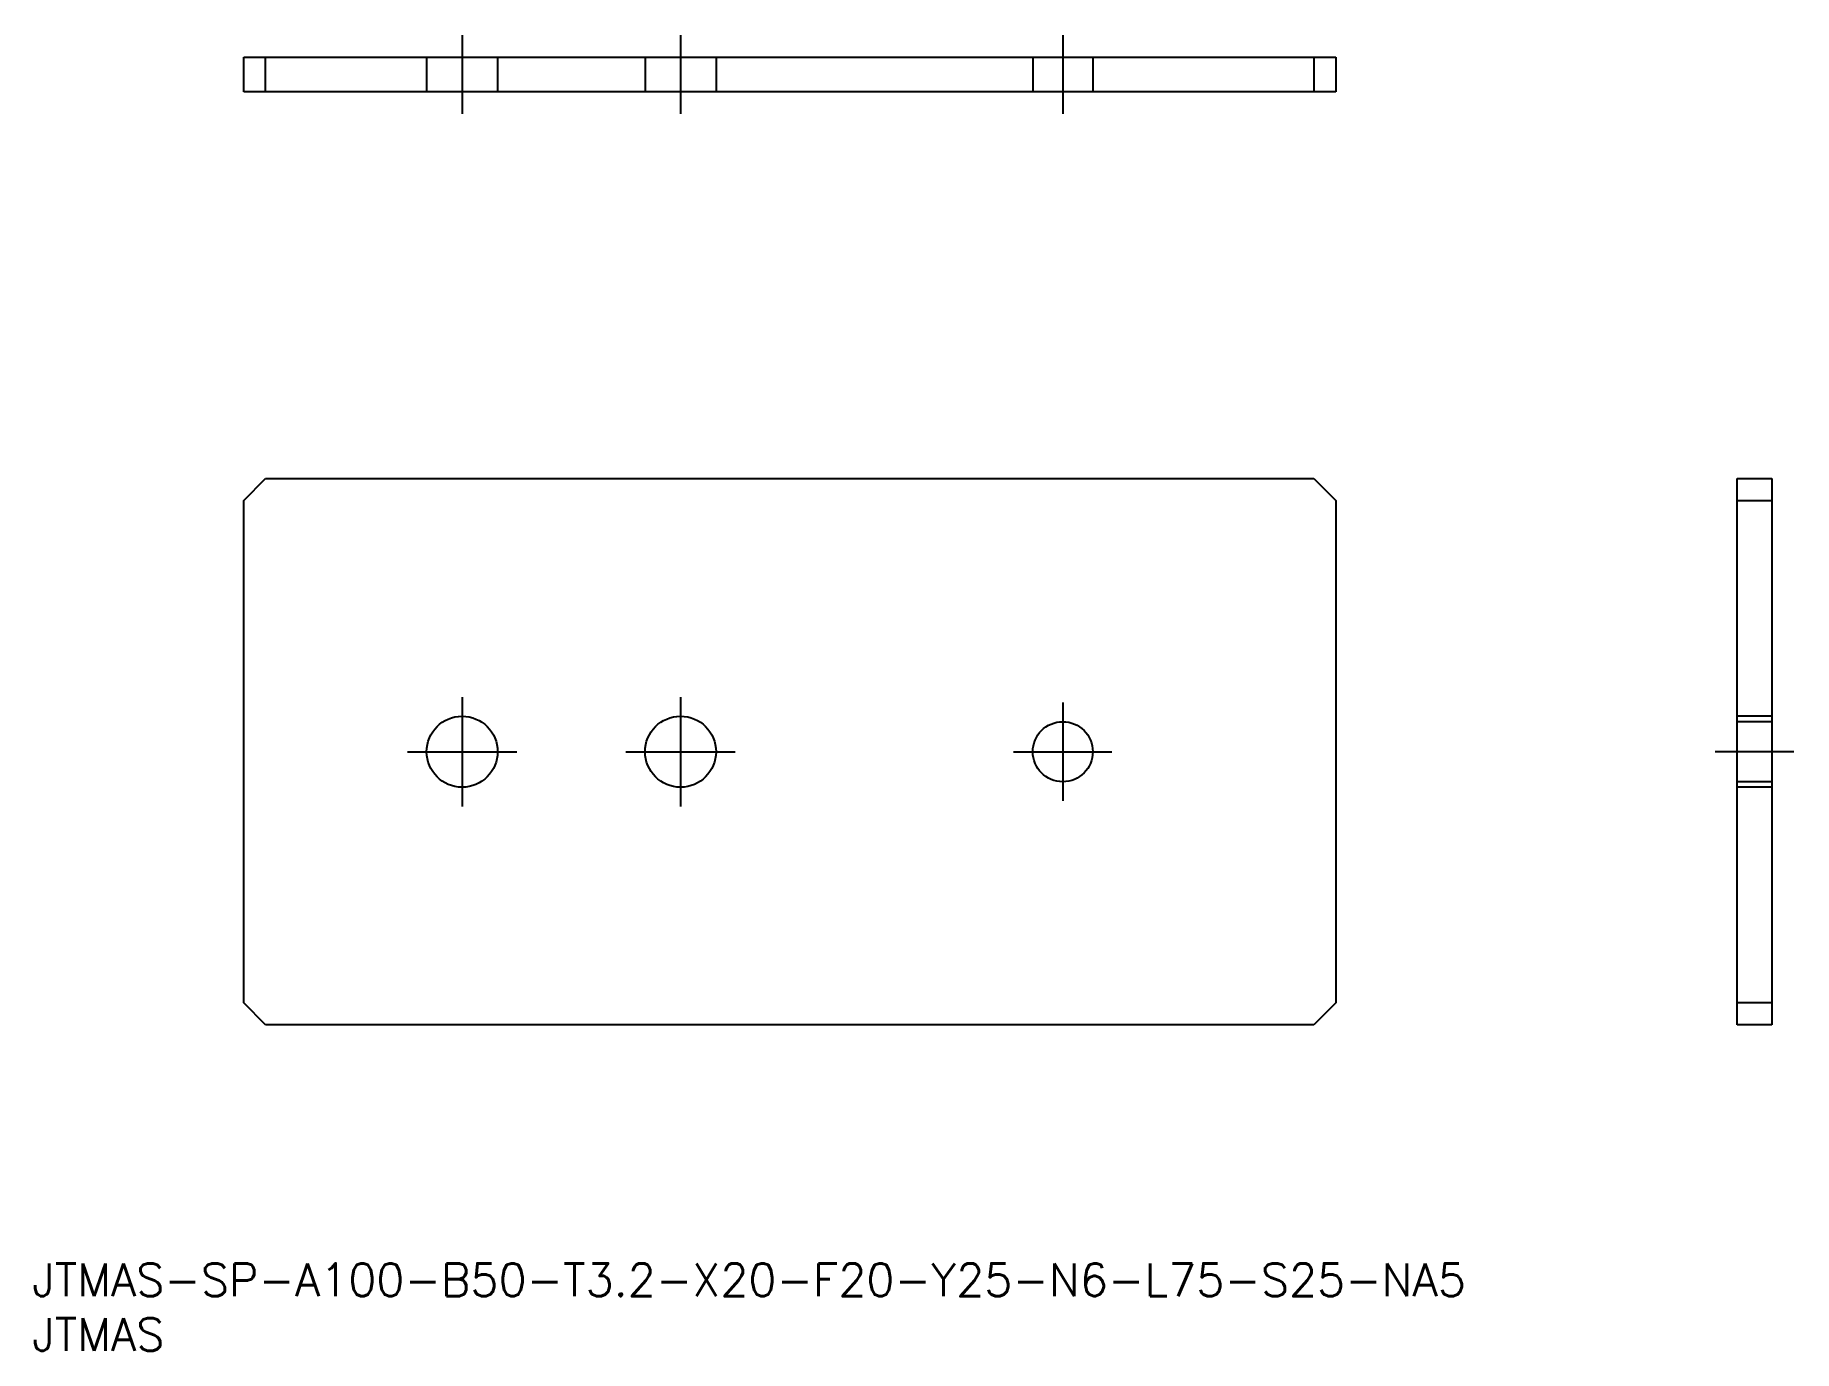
# Model space of a CAD drawing. Extents: x 0 to 161, y 0 to 120.
import ezdxf

# ---------------------------------------------------------------- set-up
doc = ezdxf.new("R2010")
doc.units = 0
doc.linetypes.add('CENTER', pattern=[50.8, 31.75, -6.35, 6.35, -6.35])
doc.linetypes.add('DASHED', pattern=[19.05, 12.7, -6.35])
doc.layers.get('0').update_dxf_attribs({"linetype": 'CONTINUOUS'})
doc.layers.add('CENTER', color=1, linetype='CENTER')
doc.styles.get("Standard").update_dxf_attribs({"font": 'txt.shx', "height": 3, "bigfont": 'bigfont.shx'})

# ---------------------------------------------------------------- blocks, each defined once
blk = doc.blocks.new('*U1')
at = {"color": 7, "linetype": 'CONTINUOUS'}
blk.add_text('JTMAS-SP-A100-B50-T3.2-X20-F20-Y25-N6-L75-S25-NA5', height=3, dxfattribs=at).set_placement((0, 5))
blk = doc.blocks.new('*U2')
at = {"color": 7, "linetype": 'CONTINUOUS'}
blk.add_text('JTMAS', height=3, dxfattribs=at).set_placement((0, 0))

msp = doc.modelspace()

# ---------------------------------------------------------------- linework, layer by layer
at = {"color": 7, "linetype": 'CONTINUOUS'}
for p, q in [((19.352956, 118.444844), (119.352956, 118.444844)), ((19.352956, 115.244844), (19.352956, 118.444844)), ((21.352956, 115.244844), (21.352956, 118.444844)), ((117.352956, 118.444844), (117.352956, 115.244844)), ((119.352956, 118.444844), (119.352956, 115.244844)), ((119.352956, 115.244844), (19.352956, 115.244844)), ((19.352956, 77.846475), (21.352956, 79.846475)), ((21.352956, 79.846475), (117.352956, 79.846475)), ((117.352956, 79.846475), (119.352956, 77.846475)), ((156.095241, 79.846475), (159.295241, 79.846475)), ((156.095241, 29.846475), (156.095241, 79.846475)), ((159.295241, 79.846475), (159.295241, 29.846475)), ((19.352956, 31.846475), (19.352956, 77.846475)), ((119.352956, 77.846475), (119.352956, 31.846475)), ((156.095241, 77.846475), (159.295241, 77.846475)), ((21.352956, 29.846475), (19.352956, 31.846475)), ((119.352956, 31.846475), (117.352956, 29.846475)), ((159.295241, 31.846475), (156.095241, 31.846475)), ((117.352956, 29.846475), (21.352956, 29.846475)), ((159.295241, 29.846475), (156.095241, 29.846475))]:
    msp.add_line(p, q, dxfattribs=at)
at = {"color": 3, "linetype": 'DASHED'}
for p, q in [((36.102956, 118.444844), (36.102956, 115.244844)), ((42.602956, 118.444844), (42.602956, 115.244844)), ((56.102956, 118.444844), (56.102956, 115.244844)), ((62.602956, 118.444844), (62.602956, 115.244844)), ((91.602956, 118.444844), (91.602956, 115.244844)), ((97.102956, 118.444844), (97.102956, 115.244844)), ((159.295241, 58.096475), (156.095241, 58.096475)), ((159.295241, 57.596475), (156.095241, 57.596475)), ((159.295241, 52.096475), (156.095241, 52.096475)), ((159.295241, 51.596475), (156.095241, 51.596475))]:
    msp.add_line(p, q, dxfattribs=at)
at = {"color": 7, "linetype": 'CONTINUOUS'}
for centre, radius in [((39.352956, 54.846475), 3.25), ((59.352956, 54.846475), 3.25), ((94.352956, 54.846475), 2.75)]:
    msp.add_circle(centre, radius, dxfattribs=at)
at = {"layer": 'CENTER', "color": 1, "linetype": 'CENTER'}
for p, q in [((39.352956, 120.444844), (39.352956, 113.244844)), ((59.352956, 120.444844), (59.352956, 113.244844)), ((94.352956, 120.444844), (94.352956, 113.244844)), ((39.352956, 59.846475), (39.352956, 49.846475)), ((59.352956, 59.846475), (59.352956, 49.846475)), ((94.352956, 59.346475), (94.352956, 50.346475)), ((34.352956, 54.846475), (44.352956, 54.846475)), ((54.352956, 54.846475), (64.352956, 54.846475)), ((89.852956, 54.846475), (98.852956, 54.846475)), ((161.295241, 54.846475), (154.095241, 54.846475))]:
    msp.add_line(p, q, dxfattribs=at)

# ---------------------------------------------------------------- block references
at = {"color": 7, "linetype": 'CONTINUOUS'}
for name in ['*U1', '*U2']:
    msp.add_blockref(name, (0, 0), dxfattribs=at)

doc.saveas('drawing.dxf')
